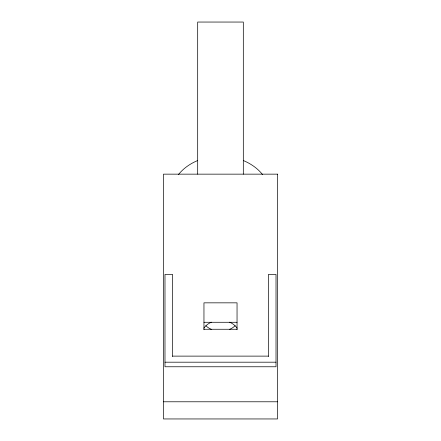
<?xml version="1.0" encoding="UTF-8"?>
<svg xmlns="http://www.w3.org/2000/svg" width="441" height="441" viewBox="0 0 441 441"><rect width="100%" height="100%" fill="white"/><g stroke="black" fill="none" stroke-linecap="round" stroke-linejoin="round"><path stroke-width="0.66" d="M203.957 322.283L237.043 322.283M203.957 329.262L237.043 329.262M172.585 356.119L268.415 356.119M164.984 362.188L276.016 362.188M163.462 401.784L277.538 401.784M268.415 356.576L268.415 274.423L276.016 274.423L276.016 366.769L164.984 366.769L164.984 274.423L172.585 274.423L172.585 356.576M243.316 174.151L243.316 22.05L197.684 22.05L197.684 174.151M237.043 329.736L237.043 302.84L203.957 302.84L203.957 329.736M178.44 174.592A49.811 39.784 0 0 1 197.607 160.574M243.393 160.574A49.811 39.784 0 0 1 262.56 174.592M203.841 328.181A19.013 15.187 0 0 1 211.338 322.189M229.662 322.189A19.013 15.187 0 0 1 237.159 328.181M235.152 325.728A19.013 15.187 0 0 1 229.662 329.355M211.338 329.355A19.013 15.187 0 0 1 205.848 325.728M277.538 174.151L163.462 174.151L163.462 418.95L277.538 418.95L277.538 174.151"/></g></svg>
